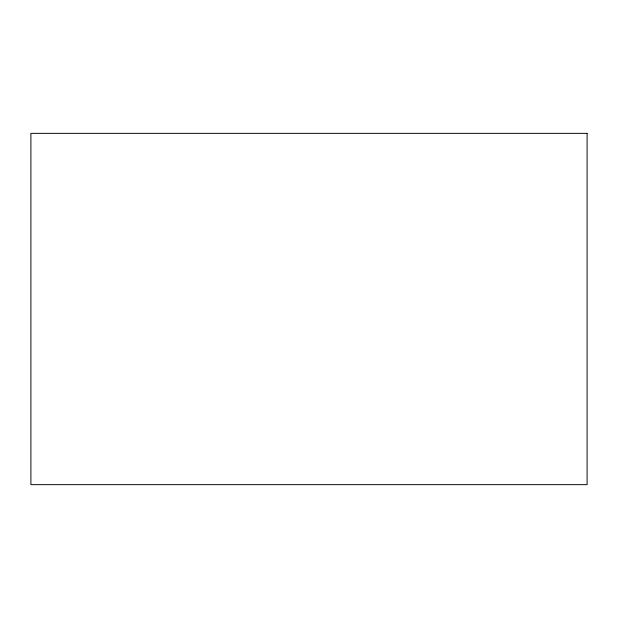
<?xml version="1.0" encoding="UTF-8"?>
<svg xmlns="http://www.w3.org/2000/svg" width="618" height="618" viewBox="0 0 618 618"><rect width="100%" height="100%" fill="white"/><g stroke="black" fill="none" stroke-linecap="round" stroke-linejoin="round"><path stroke-width="0.93" d="M587.1 133.357L30.9 133.357L30.9 484.643L587.1 484.643L587.1 133.357"/></g></svg>
